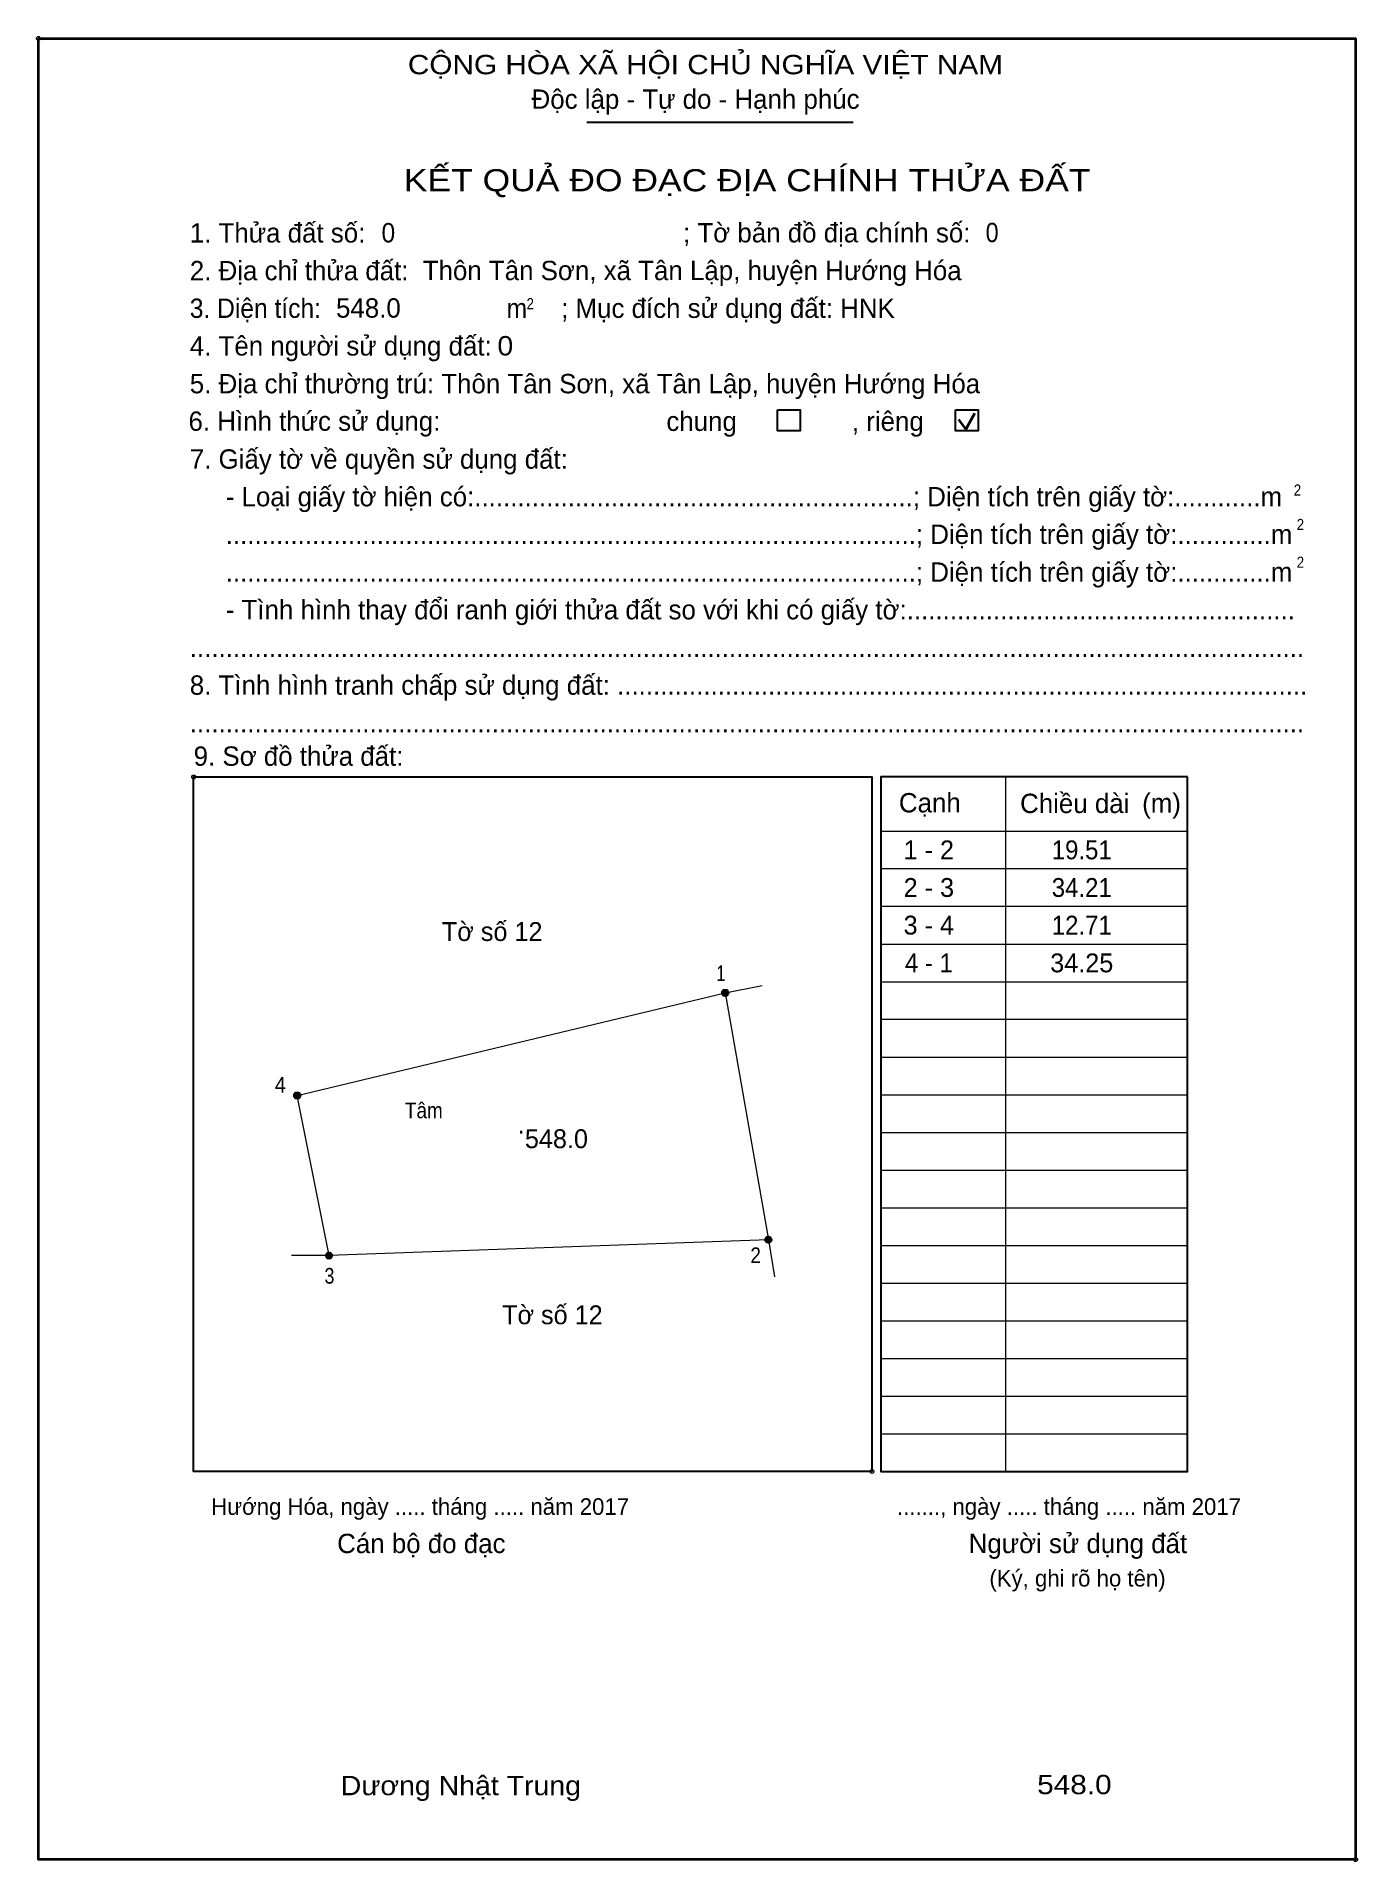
# Model space of a CAD drawing. Header units: metres. Extents: x 548053 to 548155, y 1837678 to 1837820.
import ezdxf
from ezdxf.enums import TextEntityAlignment as Align

# ---------------------------------------------------------------- set-up
doc = ezdxf.new("R2010")
doc.units = ezdxf.units.M
doc.header["$LTSCALE"] = 0.6
doc.header["$PDMODE"] = 32
doc.header["$PDSIZE"] = 0.3
for name, color, linetype, lineweight in [('1', 7, 'Continuous', 13), ('10', 7, 'Continuous', 13), ('11', 7, 'Continuous', 25), ('2', 7, 'Continuous', 35), ('27', 7, 'Continuous', 13), ('50', 7, 'Continuous', 25)]:
    doc.layers.add(name, color=color, linetype=linetype, lineweight=lineweight)
for name, color, linetype in [('13', 7, 'Continuous'), ('36', 7, 'Continuous'), ('48', 7, 'Continuous'), ('52', 7, 'Continuous'), ('6', 7, 'Continuous'), ('9', 7, 'Continuous')]:
    doc.layers.add(name, color=color, linetype=linetype)

msp = doc.modelspace()

# ---------------------------------------------------------------- hatches: boundary and pattern name
at = {"layer": '11'}
for points in [[(548106.5145, 1837745.16, 1), (548106.0255, 1837745.16, 1)], [(548106.5145, 1837745.16, 1), (548106.0255, 1837745.16, 1)], [(548073.2045, 1837737.17, 1), (548072.7155, 1837737.17, 1)], [(548109.8745, 1837725.94, 1), (548109.3855, 1837725.94, 1)], [(548075.6845, 1837724.7, 1), (548075.1955, 1837724.7, 1)]]:
    msp.add_hatch(color=256, dxfattribs=at).paths.add_polyline_path(points)

# ---------------------------------------------------------------- linework, layer by layer
at = {"layer": '1', "lineweight": 25}
for p, q in [((548095.51, 1837812.96), (548116.24, 1837812.96)), ((548142.26, 1837707.89), (548142.26, 1837761.99))]:
    msp.add_line(p, q, dxfattribs=at)
at = {"layer": '1', "lineweight": 35}
for p, q in [((548124.42, 1837789.79), (548125, 1837789.03)), ((548125, 1837789.03), (548125.71, 1837790.3))]:
    msp.add_line(p, q, dxfattribs=at)
at = {"layer": '1'}
for p, q in [((548128.08, 1837761.99), (548128.08, 1837707.89)), ((548118.38, 1837757.76), (548134.79, 1837757.76)), ((548134.79, 1837757.76), (548142.26, 1837757.76)), ((548118.38, 1837754.83), (548134.79, 1837754.83)), ((548134.79, 1837754.83), (548142.26, 1837754.83)), ((548118.38, 1837751.9), (548134.79, 1837751.9)), ((548134.79, 1837751.9), (548142.26, 1837751.9)), ((548118.38, 1837748.96), (548134.79, 1837748.96)), ((548134.79, 1837748.96), (548142.26, 1837748.96)), ((548118.38, 1837746.03), (548134.79, 1837746.03)), ((548134.79, 1837746.03), (548142.26, 1837746.03)), ((548118.38, 1837743.1), (548134.79, 1837743.1)), ((548134.79, 1837743.1), (548142.26, 1837743.1)), ((548118.38, 1837740.16), (548134.79, 1837740.16)), ((548134.79, 1837740.16), (548142.26, 1837740.16)), ((548118.38, 1837737.23), (548134.79, 1837737.23)), ((548134.79, 1837737.23), (548142.26, 1837737.23)), ((548118.38, 1837734.29), (548134.79, 1837734.29)), ((548134.79, 1837734.29), (548142.26, 1837734.29)), ((548118.38, 1837731.36), (548134.79, 1837731.36)), ((548134.79, 1837731.36), (548142.26, 1837731.36)), ((548118.38, 1837728.43), (548134.79, 1837728.43)), ((548134.79, 1837728.43), (548142.26, 1837728.43)), ((548118.38, 1837725.49), (548134.79, 1837725.49)), ((548134.79, 1837725.49), (548142.26, 1837725.49)), ((548118.38, 1837722.56), (548134.79, 1837722.56)), ((548134.79, 1837722.56), (548142.26, 1837722.56)), ((548118.38, 1837719.63), (548134.79, 1837719.63)), ((548134.79, 1837719.63), (548142.26, 1837719.63)), ((548118.38, 1837716.69), (548134.79, 1837716.69)), ((548134.79, 1837716.69), (548142.26, 1837716.69)), ((548118.38, 1837713.76), (548134.79, 1837713.76)), ((548134.79, 1837713.76), (548142.26, 1837713.76)), ((548118.38, 1837710.83), (548134.79, 1837710.83)), ((548134.79, 1837710.83), (548142.26, 1837710.83))]:
    msp.add_line(p, q, dxfattribs=at)
at = {"layer": '1', "lineweight": 25}
msp.add_lwpolyline([(548064.9, 1837761.97), (548117.69, 1837761.97), (548117.69, 1837707.89), (548064.9, 1837707.89)], close=True, dxfattribs=at)
msp.add_lwpolyline([(548142.26, 1837761.99), (548118.38, 1837761.99), (548118.38, 1837707.89), (548142.26, 1837707.89), (548142.26, 1837708.42)], dxfattribs=at)
at = {"layer": '1'}
for p in [(548052.82, 1837819.47), (548064.9, 1837761.97), (548117.69, 1837707.89), (548155.33, 1837677.68)]:
    msp.add_point(p, dxfattribs=at)
at = {"layer": '10'}
msp.add_lwpolyline([(548106.27, 1837745.16), (548109.63, 1837725.94), (548075.44, 1837724.7), (548072.96, 1837737.17)], close=True, dxfattribs=at)
at = {"layer": '11'}
for centre in [(548106.27, 1837745.16), (548106.27, 1837745.16), (548072.96, 1837737.17), (548109.63, 1837725.94), (548075.44, 1837724.7)]:
    msp.add_circle(centre, 0.2445, dxfattribs=at)
at = {"layer": '2'}
msp.add_lwpolyline([(548052.82, 1837819.47), (548155.33, 1837819.47), (548155.33, 1837677.68), (548052.82, 1837677.68)], close=True, dxfattribs=at)
at = {"layer": '27'}
for p, q in [((548106.27, 1837745.16), (548109.15, 1837745.73)), ((548109.63, 1837725.94), (548110.1, 1837723.04)), ((548075.44, 1837724.7), (548072.51, 1837724.7))]:
    msp.add_line(p, q, dxfattribs=at)
at = {"layer": '50'}
for points in [[(548110.34, 1837790.55), (548112.1, 1837790.55), (548112.1, 1837788.91), (548110.34, 1837788.91)], [(548124.19, 1837790.55), (548125.95, 1837790.55), (548125.95, 1837788.91), (548124.19, 1837788.91)]]:
    msp.add_lwpolyline(points, close=True, dxfattribs=at)

# ---------------------------------------------------------------- texts
at = {"layer": '1'}
for s, height, width, p in [('CỘNG HÒA XÃ HỘI CHỦ NGHĨA VIỆT NAM', 1.506, 1.15, (548081.57, 1837816.68)), ('3. Diện tích:', 1.506, 0.95, (548064.6, 1837797.71)), ('2', 0.8604, 0.9, (548090.81, 1837798.39)), ('m', 1.506, 0.95, (548089.26, 1837797.71)), ('2', 0.8604, 0.9, (548150.52, 1837783.88)), ('2', 0.8604, 0.9, (548150.75, 1837781.2)), ('2', 0.8604, 0.9, (548150.75, 1837778.26)), ('Dương Nhật Trung', 1.506, 1.1, (548076.35, 1837682.69))]:
    msp.add_text(s, height=height, dxfattribs=dict(at, width=width)).set_placement(p)
for s, height, p in [('Độc lập - Tự do - Hạnh phúc', 1.506, (548091.2, 1837813.99)), ('1. Thửa đất số:', 1.506, (548064.6, 1837803.58)), ('; Tờ bản đồ địa chính số:', 1.506, (548102.99, 1837803.59)), ('2. Địa chỉ thửa đất:', 1.506, (548064.6, 1837800.64)), ('; Mục đích sử dụng đất: HNK', 1.506, (548093.5, 1837797.71)), ('4. Tên người sử dụng đất:', 1.506, (548064.6, 1837794.78)), ('5. Địa chỉ thường trú: Thôn Tân Sơn, xã Tân Lập, huyện Hướng Hóa', 1.506, (548064.6, 1837791.84)), ('chung                , riêng', 1.506, (548101.69, 1837788.91)), ('7. Giấy tờ về quyền sử dụng đất:', 1.506, (548064.6, 1837785.97)), ('     - Loại giấy tờ hiện có:.............................................................; Diện tích trên giấy tờ:............m', 1.506, (548064.6, 1837783.04)), ('     ................................................................................................; Diện tích trên giấy tờ:.............m', 1.506, (548064.6, 1837780.11)), ('     ................................................................................................; Diện tích trên giấy tờ:.............m', 1.506, (548064.6, 1837777.17)), ('     - Tình hình thay đổi ranh giới thửa đất so với khi có giấy tờ:......................................................', 1.506, (548064.6, 1837774.24)), ('...........................................................................................................................................................', 1.506, (548064.6, 1837771.31)), ('8. Tình hình tranh chấp sử dụng đất: ................................................................................................', 1.506, (548064.6, 1837768.37)), ('...........................................................................................................................................................', 1.506, (548064.6, 1837765.44)), ('9. Sơ đồ thửa đất:', 1.506, (548064.9, 1837762.84)), ('Chiều dài', 1.506, (548129.22, 1837759.16)), ('Cạnh', 1.506, (548119.79, 1837759.21)), ('(m)', 1.506, (548138.72, 1837759.18)), ('Hướng Hóa, ngày ..... tháng ..... năm 2017', 1.291, (548066.27, 1837704.52)), ('......., ngày ..... tháng ..... năm 2017', 1.291, (548119.64, 1837704.52)), ('Cán bộ đo đạc', 1.506, (548076.07, 1837701.54)), ('Người sử dụng đất', 1.506, (548125.22, 1837701.54)), ('(Ký, ghi rõ họ tên)', 1.291, (548126.83, 1837698.94))]:
    msp.add_text(s, height=height, dxfattribs=at).set_placement(p)
at = {"layer": '1', "width": 1.2}
msp.add_text('KẾT QUẢ ĐO ĐẠC ĐỊA CHÍNH THỬA ĐẤT', height=1.721, dxfattribs=at).set_placement((548107.975, 1837807.57), align=Align.CENTER)
at = {"layer": '13', "width": 0.9}
msp.add_text('Tâm', height=1.222, dxfattribs=at).set_placement((548082.815, 1837735.4), align=Align.CENTER)
at = {"layer": '13'}
msp.add_text('.', height=1.467, dxfattribs=at).set_placement((548090.6565, 1837734.2), align=Align.RIGHT)
msp.add_text('548.0', height=1.467, dxfattribs=at).set_placement((548093.135, 1837733.07), align=Align.CENTER)
at = {"layer": '36'}
for p in [(548088.135, 1837749.2), (548092.82, 1837719.36)]:
    msp.add_text('Tờ số 12', height=1.467, dxfattribs=at).set_placement(p, align=Align.CENTER)
at = {"layer": '48'}
msp.add_text('6. Hình thức sử dụng:', height=1.506, dxfattribs=at).set_placement((548064.5, 1837788.92))
at = {"layer": '52'}
for s, p in [('1 - 2', (548122.115, 1837755.56)), ('2 - 3', (548122.12, 1837752.63)), ('3 - 4', (548122.115, 1837749.7)), ('34.25', (548134.02, 1837746.76))]:
    msp.add_text(s, height=1.467, dxfattribs=at).set_placement(p, align=Align.CENTER)
at = {"layer": '52', "width": 0.95}
for s, p in [('19.51', (548134.02, 1837755.56)), ('34.21', (548134.02, 1837752.63)), ('12.71', (548134.02, 1837749.7)), ('4 - 1', (548122.12, 1837746.76))]:
    msp.add_text(s, height=1.467, dxfattribs=at).set_placement(p, align=Align.CENTER)
at = {"layer": '6'}
for s, width, p in [('0', 0.95, (548079.52, 1837803.59)), ('0', 0.9, (548126.54, 1837803.61)), ('0', 1.1, (548088.54, 1837794.79)), ('548.0', 1.15, (548130.55, 1837682.77))]:
    msp.add_text(s, height=1.506, dxfattribs=dict(at, width=width)).set_placement(p)
for s, p in [('Thôn Tân Sơn, xã Tân Lập, huyện Hướng Hóa', (548082.73, 1837800.65)), ('548.0', (548075.98, 1837797.73))]:
    msp.add_text(s, height=1.506, dxfattribs=at).set_placement(p)
at = {"layer": '9'}
for s, width, p in [('1', 0.75, (548105.935, 1837746.08)), ('4', 0.95, (548071.645, 1837737.4)), ('2', 0.9, (548108.64, 1837724.12)), ('3', 0.85, (548075.47, 1837722.52))]:
    msp.add_text(s, height=1.222, dxfattribs=dict(at, width=width)).set_placement(p, align=Align.CENTER)

doc.saveas('drawing.dxf')
